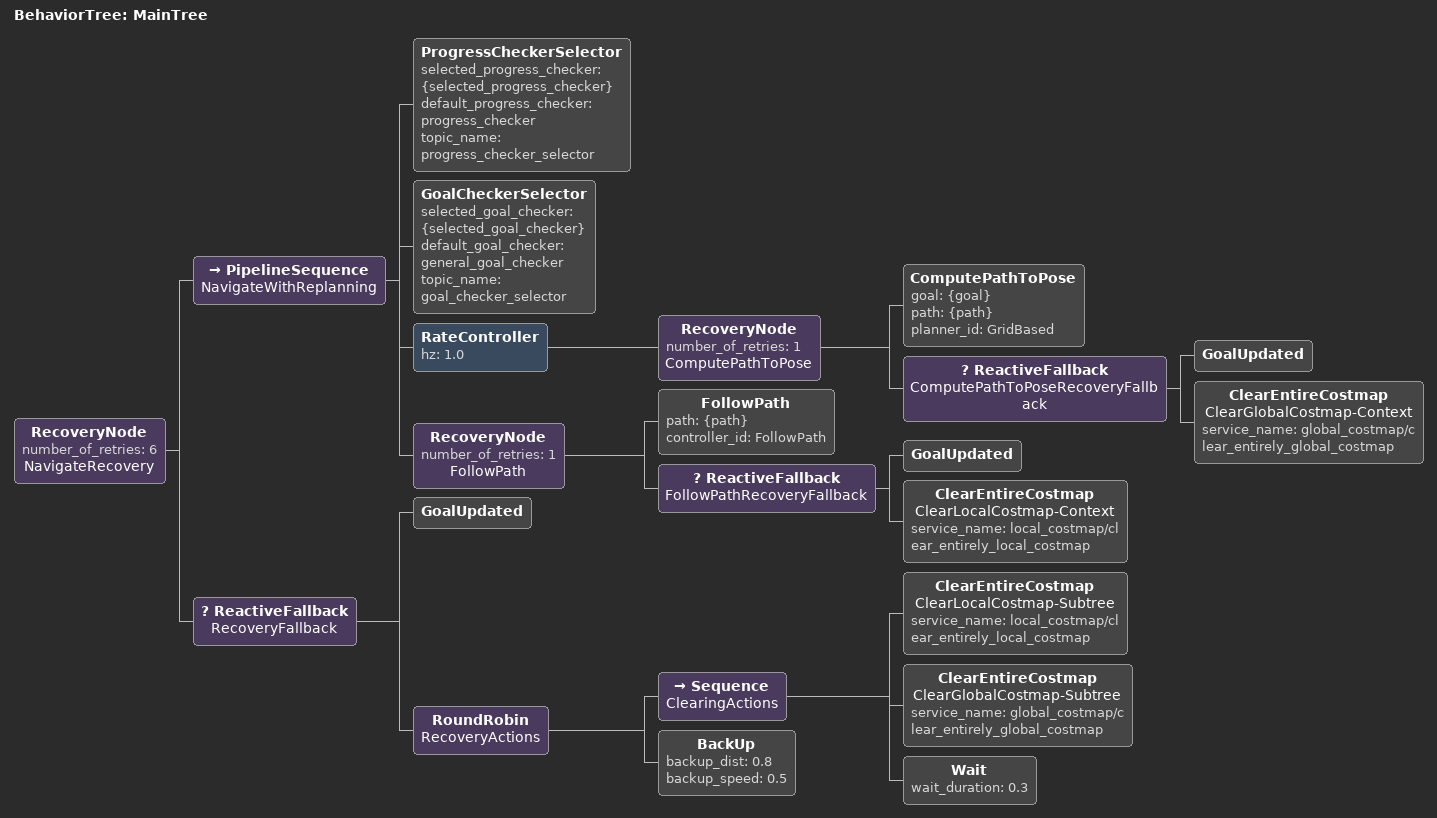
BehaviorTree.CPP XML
<root BTCPP_format="4" main_tree_to_execute="MainTree">
  <BehaviorTree ID="MainTree">
    <!-- 顶层导航恢复节点。 -->
    <!-- 导航主链失败后进入全局恢复；收到新目标时可随时打断恢复流程。 -->
    <RecoveryNode number_of_retries="6" name="NavigateRecovery">

      <!-- 导航主链：选择检查器 -> 周期性全局规划 -> 局部路径跟踪。 -->
      <PipelineSequence name="NavigateWithReplanning">

        <!-- 选择当前使用的进度检查器。 -->
        <ProgressCheckerSelector
          selected_progress_checker="{selected_progress_checker}"
          default_progress_checker="progress_checker"
          topic_name="progress_checker_selector"/>

        <!-- 选择当前使用的目标检查器。 -->
        <GoalCheckerSelector
          selected_goal_checker="{selected_goal_checker}"
          default_goal_checker="general_goal_checker"
          topic_name="goal_checker_selector"/>

        <!-- 以固定频率重算全局路径，避免在树 tick 频率下反复触发规划。 -->
        <RateController hz="1.0">

          <!-- 全局规划子树。 -->
          <!-- 规划失败时清空全局代价地图；若目标更新，则立即放弃当前恢复。 -->
          <RecoveryNode number_of_retries="1" name="ComputePathToPose">
            <ComputePathToPose goal="{goal}" path="{path}" planner_id="GridBased"/>

            <ReactiveFallback name="ComputePathToPoseRecoveryFallback">
              <GoalUpdated/>

              <ClearEntireCostmap
                name="ClearGlobalCostmap-Context"
                service_name="global_costmap/clear_entirely_global_costmap"/>
            </ReactiveFallback>
          </RecoveryNode>

        </RateController>

        <!-- 局部跟踪子树。 -->
        <!-- 跟踪失败时清空局部代价地图；若目标更新，则立即切换到新目标。 -->
        <RecoveryNode number_of_retries="1" name="FollowPath">
          <FollowPath path="{path}" controller_id="FollowPath"/>

          <ReactiveFallback name="FollowPathRecoveryFallback">
            <GoalUpdated/>

            <ClearEntireCostmap
              name="ClearLocalCostmap-Context"
              service_name="local_costmap/clear_entirely_local_costmap"/>
          </ReactiveFallback>
        </RecoveryNode>

      </PipelineSequence>

      <!-- 全局恢复子树。 -->
      <!-- 这里只保留清图恢复；一旦目标更新，立刻退出恢复并回到导航主链。 -->
      <ReactiveFallback name="RecoveryFallback">

        <GoalUpdated/>
        <!-- 先清空局部代价地图，再清空全局代价地图。 -->
        <RoundRobin name="RecoveryActions">
          <!-- A 先清空局部代价地图，再清空全局代价地图。 -->
          <Sequence name="ClearingActions">
            <ClearEntireCostmap
              name="ClearLocalCostmap-Subtree"
              service_name="local_costmap/clear_entirely_local_costmap"/>
            <ClearEntireCostmap
              name="ClearGlobalCostmap-Subtree"
              service_name="global_costmap/clear_entirely_global_costmap"/>
            <Wait wait_duration="0.3"/>
          </Sequence>
          <!-- B 后退 -->
          <BackUp backup_dist="0.8" backup_speed="0.5"/>
        </RoundRobin>

      </ReactiveFallback>
    </RecoveryNode>
  </BehaviorTree>
</root>
